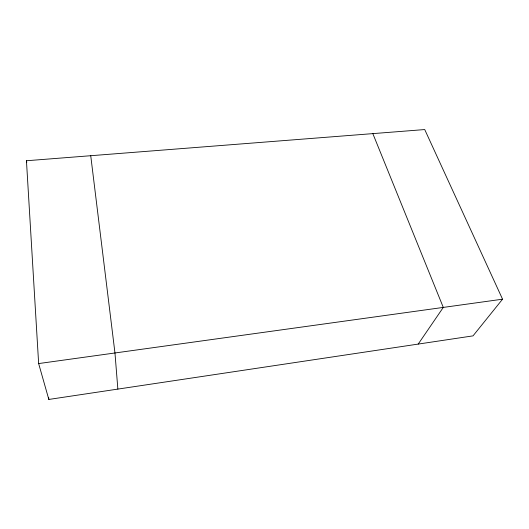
<?xml version="1.0" encoding="UTF-8"?>
<svg xmlns="http://www.w3.org/2000/svg" width="529" height="529" viewBox="0 0 529 529"><rect width="100%" height="100%" fill="white"/><g stroke="black" fill="none" stroke-linecap="round" stroke-linejoin="round"><path stroke-width="0.79" d="M418.214 344.081L443.295 307.409L372.833 133.619M502.55 299.189L473.025 335.869L48.833 399.441L38.643 363.568L26.45 160.75L424.727 129.559L502.55 299.189L38.643 363.568M26.45 160.75L26.781 162.363M90.737 155.718L114.965 352.975L117.861 389.099M48.728 397.795L48.833 399.441"/></g></svg>
